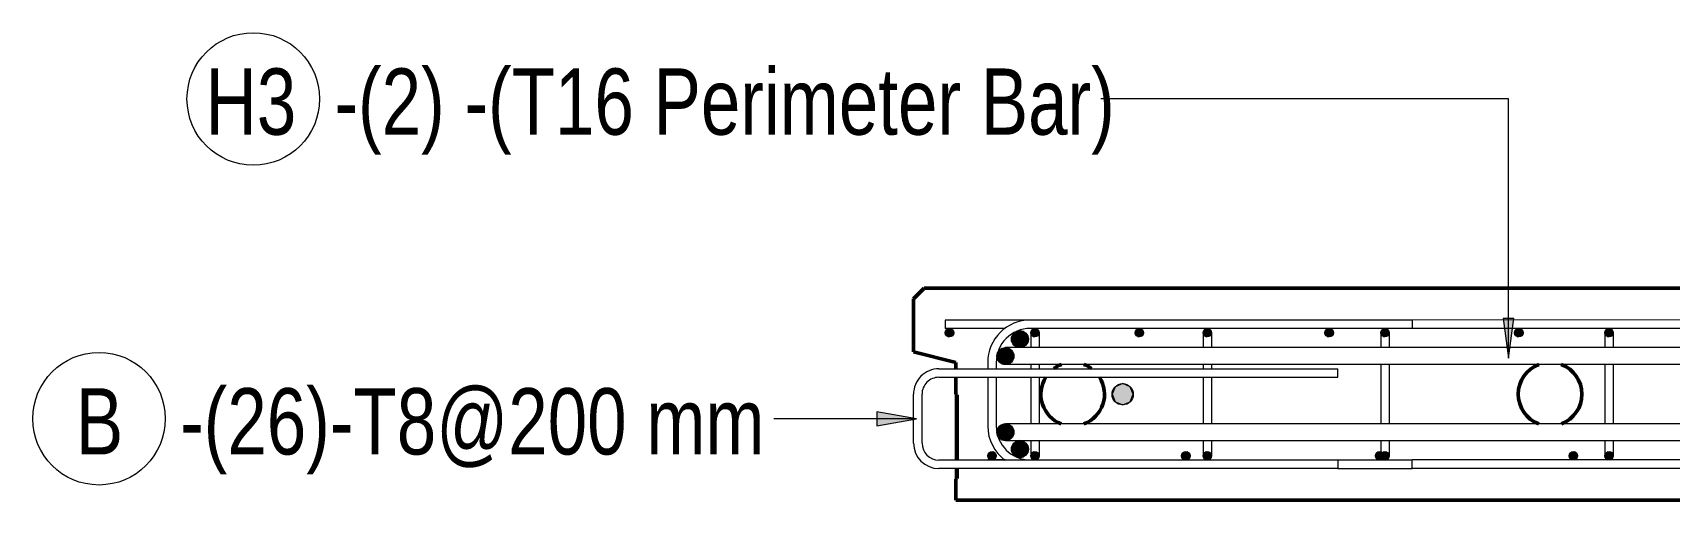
# Model space of a CAD drawing. Header units: millimetres. Extents: x -12508 to 11584, y -2169 to 13538.
# Drawn here: x 8499 to 10042, y 12914 to 13355 of the extents above; entities that cross this region are included whole.
import ezdxf

# ---------------------------------------------------------------- set-up
doc = ezdxf.new("R2010")
doc.units = ezdxf.units.MM
for name, color, linetype, lineweight in [('A-WALL', 113, 'Continuous', 25), ('S-RBAR', 171, 'Continuous', 18), ('S-RBAR-IDEN', 171, 'Continuous', 9)]:
    doc.layers.add(name, color=color, linetype=linetype, lineweight=lineweight)
doc.styles.add('Nirmala UI Semilight_2', font='NirmalaS.ttf', dxfattribs={"width": 0.8, "height": 62.5})

# ---------------------------------------------------------------- blocks, each defined once
blk = doc.blocks.new('M_Rebar Tag_rfa MARK - ARROW-794226-Elevation Top 3')
at = {"layer": 'S-RBAR-IDEN'}
blk.add_circle((-8253.6, 13174.2), 62.5, dxfattribs=at)
blk = doc.blocks.new('M_Rebar Tag_rfa Dimension - ARROW-793927-Elevation Top 3')
at = {"layer": 'S-RBAR-IDEN'}
blk.add_circle((-10653.3, 12990.6), 62.5, dxfattribs=at)

msp = doc.modelspace()

# ---------------------------------------------------------------- hatches: boundary and pattern name
at = {"layer": 'S-RBAR'}
h = msp.add_hatch(color=256, dxfattribs=at)
edge = h.paths.add_edge_path()
edge.add_arc((9363.28468, 13071.68983), 4, 0, 360)
for points in [[(9362.04866, 13067.88559), (9366.52078, 13069.33873), (9366.52072, 13074.04101), (9362.04857, 13075.49404), (9359.28468, 13071.68979)], [(9426.06795, 13058.48281), (9433.01009, 13058.48289), (9437.33838, 13063.91052), (9435.79353, 13070.67859), (9429.53885, 13073.6906), (9423.28423, 13070.67844), (9421.73954, 13063.91034)], [(9442.5101, 13067.88652), (9446.98221, 13069.33966), (9446.98216, 13074.04194), (9442.51001, 13075.49497), (9439.74612, 13071.69072)], [(9540.91894, 13067.88766), (9545.39106, 13069.3408), (9545.391, 13074.04308), (9540.91885, 13075.49611), (9538.15496, 13071.69186)], [(9604.98133, 13067.8884), (9609.45345, 13069.34154), (9609.45339, 13074.04382), (9604.98124, 13075.49685), (9602.21735, 13071.6926)], [(9719.78922, 13067.88973), (9724.26134, 13069.34287), (9724.26128, 13074.04515), (9719.78913, 13075.49818), (9717.02524, 13071.69393)], [(9772.45256, 13067.89034), (9776.92468, 13069.34348), (9776.92463, 13074.04576), (9772.45248, 13075.49879), (9769.68859, 13071.69453)], [(9898.6595, 13067.8918), (9903.13162, 13069.34494), (9903.13156, 13074.04722), (9898.65941, 13075.50025), (9895.89552, 13071.69599)], [(9983.6738, 13067.89278), (9988.14592, 13069.34592), (9988.14586, 13074.0482), (9983.67371, 13075.50124), (9980.90982, 13071.69698)], [(9412.44263, 13042.43234), (9419.38477, 13042.43242), (9423.71306, 13047.86005), (9422.16821, 13054.62812), (9415.91352, 13057.64013), (9409.6589, 13054.62798), (9408.11421, 13047.85987)], [(9526.47899, 13003.69172), (9533.55002, 13006.62073), (9536.47887, 13013.69184), (9533.54986, 13020.76287), (9526.47876, 13023.69172), (9519.40772, 13020.76271), (9516.47887, 13013.6916), (9519.40789, 13006.62057)], [(9412.44346, 12970.60232), (9419.3856, 12970.6024), (9423.71389, 12976.03004), (9422.16904, 12982.7981), (9415.91435, 12985.81011), (9409.65974, 12982.79796), (9408.11504, 12976.02985)], [(9404.52214, 12951.88608), (9407.28602, 12955.69034), (9404.52205, 12959.49453), (9400.04993, 12958.0414), (9400.04998, 12953.33912)], [(9426.06915, 12954.73268), (9433.01129, 12954.73277), (9437.33958, 12960.1604), (9435.79473, 12966.92847), (9429.54005, 12969.94048), (9423.28543, 12966.92832), (9421.74074, 12960.16022)], [(9442.51144, 12951.88652), (9446.98356, 12953.33966), (9446.9835, 12958.04194), (9442.51135, 12959.49497), (9439.74746, 12955.69072), (9441.12124, 12953.79992)], [(9587.1888, 12951.8882), (9589.95269, 12955.69245), (9587.18872, 12959.49665), (9582.7166, 12958.04351), (9582.71665, 12953.34123)], [(9604.98267, 12951.8884), (9609.45479, 12953.34154), (9609.45474, 12958.04382), (9604.98258, 12959.49685), (9602.2187, 12955.6926)], [(9769.85547, 12951.89031), (9772.61936, 12955.69457), (9769.85538, 12959.49876), (9765.38326, 12958.04563), (9765.38332, 12953.34334)], [(9772.45391, 12951.89034), (9776.92603, 12953.34348), (9776.92597, 12958.04576), (9772.45382, 12959.49879), (9769.68993, 12955.69453)], [(9952.52214, 12951.89242), (9955.28602, 12955.69668), (9952.52205, 12959.50088), (9948.04993, 12958.04774), (9948.04998, 12953.34546), (9951.50316, 12952.2235)], [(9983.67514, 12951.89278), (9988.14726, 12953.34592), (9988.14721, 12958.0482), (9983.67505, 12959.50124), (9980.91116, 12955.69698)]]:
    msp.add_hatch(color=256, dxfattribs=at).paths.add_polyline_path(points)
h = msp.add_hatch(color=256, dxfattribs=at)
edge = h.paths.add_edge_path()
edge.add_arc((9429.53894, 13065.6906), 8, 0, 360)
h = msp.add_hatch(color=256, dxfattribs=at)
edge = h.paths.add_edge_path()
edge.add_arc((9443.74612, 13071.69076), 4, 0, 360)
h = msp.add_hatch(color=256, dxfattribs=at)
edge = h.paths.add_edge_path()
edge.add_arc((9542.15496, 13071.6919), 4, 0, 360)
h = msp.add_hatch(color=256, dxfattribs=at)
edge = h.paths.add_edge_path()
edge.add_arc((9606.21735, 13071.69264), 4, 0, 360)
h = msp.add_hatch(color=256, dxfattribs=at)
edge = h.paths.add_edge_path()
edge.add_arc((9721.02524, 13071.69397), 4, 0, 360)
h = msp.add_hatch(color=256, dxfattribs=at)
edge = h.paths.add_edge_path()
edge.add_arc((9773.68859, 13071.69458), 4, 0, 360)
h = msp.add_hatch(color=256, dxfattribs=at)
edge = h.paths.add_edge_path()
edge.add_arc((9899.89552, 13071.69604), 4, 0, 360)
h = msp.add_hatch(color=256, dxfattribs=at)
edge = h.paths.add_edge_path()
edge.add_arc((9984.90982, 13071.69702), 4, 0, 360)
h = msp.add_hatch(color=256, dxfattribs=at)
edge = h.paths.add_edge_path()
edge.add_arc((9415.91361, 13049.64013), 8, 0, 360)
h = msp.add_hatch(color=256, dxfattribs=at)
edge = h.paths.add_edge_path()
edge.add_arc((9526.47887, 13013.69172), 10, 0, 360)
h = msp.add_hatch(color=256, dxfattribs=at)
edge = h.paths.add_edge_path()
edge.add_arc((9415.91444, 12977.81011), 8, 0, 360)
h = msp.add_hatch(color=256, dxfattribs=at)
edge = h.paths.add_edge_path()
edge.add_arc((9403.28602, 12955.69029), 4, 0, 360)
h = msp.add_hatch(color=256, dxfattribs=at)
edge = h.paths.add_edge_path()
edge.add_arc((9429.54014, 12961.94048), 8, 0, 360)
h = msp.add_hatch(color=256, dxfattribs=at)
edge = h.paths.add_edge_path()
edge.add_arc((9443.74746, 12955.69076), 4, 0, 360)
h = msp.add_hatch(color=256, dxfattribs=at)
edge = h.paths.add_edge_path()
edge.add_arc((9585.95269, 12955.69241), 4, 0, 360)
h = msp.add_hatch(color=256, dxfattribs=at)
edge = h.paths.add_edge_path()
edge.add_arc((9606.2187, 12955.69264), 4, 0, 360)
h = msp.add_hatch(color=256, dxfattribs=at)
edge = h.paths.add_edge_path()
edge.add_arc((9768.61936, 12955.69452), 4, 0, 360)
h = msp.add_hatch(color=256, dxfattribs=at)
edge = h.paths.add_edge_path()
edge.add_arc((9773.68993, 12955.69458), 4, 0, 360)
h = msp.add_hatch(color=256, dxfattribs=at)
edge = h.paths.add_edge_path()
edge.add_arc((9951.28602, 12955.69664), 4, 0, 360)
h = msp.add_hatch(color=256, dxfattribs=at)
edge = h.paths.add_edge_path()
edge.add_arc((9984.91116, 12955.69702), 4, 0, 360)
at = {"layer": 'S-RBAR-IDEN'}
for points in [[(9890.06677, 13047.70624), (9895.00374, 13085.20624), (9885.1298, 13085.20624)], [(9332.09853, 12990.5845), (9294.59853, 12997.19676), (9294.59853, 12983.97224)]]:
    msp.add_hatch(color=256, dxfattribs=at).paths.add_polyline_path(points)

# ---------------------------------------------------------------- linework, layer by layer
at = {"layer": 'A-WALL', "lineweight": 50}
for p, q in [((9339.30279, 13113.68955), (9329.30033, 13103.68686)), ((10819.29763, 13113.70668), (9339.30279, 13113.68955)), ((9329.30033, 13103.68686), (9329.30091, 13053.68944)), ((9329.30091, 13053.68944), (9369.30102, 13043.6899)), ((9369.30102, 13043.6899), (9369.30109, 13037.68975)), ((9369.30118, 13029.68872), (9369.30137, 13013.6899)), ((9369.30137, 13013.6899), (9370.37586, 13013.26012)), ((9370.37586, 13013.26012), (9370.37738, 12951.56123)), ((9370.37758, 12943.5602), (9370.37781, 12934.12012)), ((9370.37781, 12934.12012), (9369.3023, 12933.6899)), ((9369.3023, 12933.6899), (9369.30253, 12913.6899)), ((10569.28659, 12913.70379), (9369.30253, 12913.6899))]:
    msp.add_line(p, q, dxfattribs=at)
at = {"layer": 'A-WALL'}
for p, q in [((9369.30209, 12951.562), (9369.30137, 13013.63663)), ((9370.53239, 13013.19751), (9370.37586, 13013.26012)), ((9369.30229, 12933.74474), (9369.30218, 12943.56097)), ((9370.53239, 12934.18196), (9370.37781, 12934.12012))]:
    msp.add_line(p, q, dxfattribs=at)
at = {"layer": 'A-WALL', "lineweight": 50}
for centre, start, end in [((9479.30137, 13013.69117), 110.46523365, 126.00066301), ((9479.30137, 13013.69117), 54.00066301, 69.31914441), ((9929.30137, 13013.69638), 110.46523908, 249.01359372), ((9929.30137, 13013.69638), 290.74606995, 69.31914452), ((9479.30137, 13013.69117), 147.51914989, 249.01358691), ((9479.30137, 13013.69117), 290.74606985, 32.48217613)]:
    msp.add_arc(centre, 30, start, end, dxfattribs=at)
at = {"layer": 'S-RBAR'}
for p, q in [((9439.28455, 13083.69071), (9359.28454, 13083.68979)), ((9359.28454, 13083.68979), (9359.28464, 13075.68979)), ((9799.28464, 13083.69483), (9439.28464, 13083.69066)), ((10593.28338, 13083.70406), (9799.28455, 13083.69488)), ((9799.28464, 13083.69483), (9799.28473, 13075.69483)), ((9415.84281, 13075.69044), (9359.28464, 13075.68979)), ((9362.04857, 13075.49404), (9359.28468, 13071.68979)), ((9359.28468, 13071.68979), (9362.04866, 13067.88559)), ((9366.52072, 13074.04101), (9362.04857, 13075.49404)), ((9362.04866, 13067.88559), (9366.52078, 13069.33873)), ((9366.52078, 13069.33873), (9366.52072, 13074.04101)), ((9423.28423, 13070.67844), (9421.73954, 13063.91034)), ((9429.53885, 13073.6906), (9423.28423, 13070.67844)), ((9435.79353, 13070.67859), (9429.53885, 13073.6906)), ((9437.33838, 13063.91052), (9435.79353, 13070.67859)), ((9799.28473, 13075.69483), (9439.28473, 13075.69066)), ((9442.51001, 13075.49497), (9439.74612, 13071.69072)), ((9439.74612, 13071.69072), (9439.74628, 13057.82781)), ((9439.74612, 13071.69072), (9442.5101, 13067.88652)), ((9446.98216, 13074.04194), (9442.51001, 13075.49497)), ((9442.5101, 13067.88652), (9446.98221, 13069.33966)), ((9446.98221, 13069.33966), (9446.98216, 13074.04194)), ((9447.74612, 13071.69081), (9447.74628, 13057.82788)), ((9540.91885, 13075.49611), (9538.15496, 13071.69186)), ((9538.15496, 13071.69186), (9540.91894, 13067.88766)), ((9545.391, 13074.04308), (9540.91885, 13075.49611)), ((9540.91894, 13067.88766), (9545.39106, 13069.3408)), ((9545.39106, 13069.3408), (9545.391, 13074.04308)), ((9604.98124, 13075.49685), (9602.21735, 13071.6926)), ((9602.21735, 13071.6926), (9602.21751, 13057.82964)), ((9602.21735, 13071.6926), (9604.98133, 13067.8884)), ((9609.45339, 13074.04382), (9604.98124, 13075.49685)), ((9604.98133, 13067.8884), (9609.45345, 13069.34154)), ((9609.45345, 13069.34154), (9609.45339, 13074.04382)), ((9610.21735, 13071.69269), (9610.21751, 13057.82973)), ((9719.78913, 13075.49818), (9717.02524, 13071.69393)), ((9717.02524, 13071.69393), (9719.78922, 13067.88973)), ((9724.26128, 13074.04515), (9719.78913, 13075.49818)), ((9719.78922, 13067.88973), (9724.26134, 13069.34287)), ((9724.26134, 13069.34287), (9724.26128, 13074.04515)), ((9772.45248, 13075.49879), (9769.68859, 13071.69453)), ((9769.68859, 13071.69453), (9769.68875, 13057.83158)), ((9769.68859, 13071.69453), (9772.45256, 13067.89034)), ((9776.92463, 13074.04576), (9772.45248, 13075.49879)), ((9772.45256, 13067.89034), (9776.92468, 13069.34348)), ((9776.92468, 13069.34348), (9776.92463, 13074.04576)), ((9777.68859, 13071.69463), (9777.68875, 13057.83167)), ((10575.56773, 13075.70386), (9799.28465, 13075.69488)), ((9898.65941, 13075.50025), (9895.89552, 13071.69599)), ((9895.89552, 13071.69599), (9898.6595, 13067.8918)), ((9903.13156, 13074.04722), (9898.65941, 13075.50025)), ((9898.6595, 13067.8918), (9903.13162, 13069.34494)), ((9903.13162, 13069.34494), (9903.13156, 13074.04722)), ((9983.67371, 13075.50124), (9980.90982, 13071.69698)), ((9980.90982, 13071.69698), (9980.90998, 13057.83402)), ((9980.90982, 13071.69698), (9983.6738, 13067.89278)), ((9988.14586, 13074.0482), (9983.67371, 13075.50124)), ((9983.6738, 13067.89278), (9988.14592, 13069.34592)), ((9988.14592, 13069.34592), (9988.14586, 13074.0482)), ((9988.90982, 13071.69707), (9988.90998, 13057.83411)), ((9409.6589, 13054.62798), (9408.11421, 13047.85987)), ((9415.91352, 13057.64013), (9409.6589, 13054.62798)), ((9471.4141, 13057.64077), (9415.91352, 13057.64013)), ((9422.16821, 13054.62812), (9415.91352, 13057.64013)), ((9421.73954, 13063.91034), (9426.06795, 13058.48281)), ((9423.71306, 13047.86005), (9422.16821, 13054.62812)), ((9426.06795, 13058.48281), (9433.01009, 13058.48289)), ((9433.01009, 13058.48289), (9437.33838, 13063.91052)), ((10569.28206, 13057.65348), (9471.41352, 13057.64077)), ((9353.30109, 13037.68972), (9729.30109, 13037.69407)), ((9399.2851, 13043.6902), (9399.28517, 13037.69068)), ((9407.2851, 13043.69029), (9407.28517, 13037.69077)), ((9408.11421, 13047.85987), (9412.44263, 13042.43234)), ((9412.44263, 13042.43234), (9419.38477, 13042.43242)), ((9471.41429, 13041.64077), (9415.91371, 13041.64013)), ((9419.38477, 13042.43242), (9423.71306, 13047.86005)), ((9439.74647, 13041.68087), (9439.74651, 13037.71388)), ((9447.74647, 13041.68094), (9447.74651, 13037.71397)), ((10569.28225, 13041.65348), (9471.41371, 13041.64077)), ((9602.2177, 13041.6827), (9602.21775, 13037.71576)), ((9610.2177, 13041.68279), (9610.21775, 13037.71585)), ((9729.30118, 13029.69407), (9729.30109, 13037.69407)), ((9769.68894, 13041.68464), (9769.689, 13035.69435)), ((9769.689, 13035.69453), (9769.68951, 12991.69453)), ((9777.68894, 13041.68473), (9777.689, 13035.69444)), ((9777.689, 13035.69463), (9777.68951, 12991.69463)), ((9980.91017, 13041.68708), (9980.91024, 13035.69679)), ((9980.91024, 13035.69698), (9980.91075, 12991.69698)), ((9988.91017, 13041.68718), (9988.91024, 13035.69688)), ((9988.91024, 13035.69707), (9988.91075, 12991.69707)), ((9353.30118, 13029.68972), (9729.30118, 13029.69407)), ((9399.28526, 13029.69068), (9399.2858, 12983.6902)), ((9407.28526, 13029.69077), (9407.2858, 12983.69029)), ((9439.74661, 13029.69106), (9439.74705, 12991.69072)), ((9447.74661, 13029.69116), (9447.74705, 12991.69081)), ((9519.40772, 13020.76271), (9516.47887, 13013.6916)), ((9526.47876, 13023.69172), (9519.40772, 13020.76271)), ((9533.54986, 13020.76287), (9526.47876, 13023.69172)), ((9536.47887, 13013.69184), (9533.54986, 13020.76287)), ((9602.21784, 13029.69294), (9602.21828, 12991.6926)), ((9610.21784, 13029.69304), (9610.21828, 12991.69269)), ((9329.3019, 12967.5609), (9329.30137, 13013.68944)), ((9337.3019, 12967.56099), (9337.30137, 13013.68953)), ((9516.47887, 13013.6916), (9519.40789, 13006.62057)), ((9519.40789, 13006.62057), (9526.47899, 13003.69172)), ((9526.47899, 13003.69172), (9533.55002, 13006.62073)), ((9533.55002, 13006.62073), (9536.47887, 13013.69184)), ((9439.74705, 12991.69053), (9439.74711, 12985.76965)), ((9447.74705, 12991.69043), (9447.74711, 12985.76972)), ((9602.21828, 12991.69241), (9602.21835, 12985.77148)), ((9610.21828, 12991.69231), (9610.21835, 12985.77157)), ((9769.68951, 12991.69435), (9769.68958, 12985.77341)), ((9777.68951, 12991.69425), (9777.68958, 12985.77351)), ((9980.91075, 12991.69679), (9980.91082, 12985.77586)), ((9988.91075, 12991.69669), (9988.91082, 12985.77595)), ((9409.65974, 12982.79796), (9408.11504, 12976.02985)), ((9408.11504, 12976.02985), (9412.44346, 12970.60232)), ((9415.91435, 12985.81011), (9409.65974, 12982.79796)), ((9471.41493, 12985.81075), (9415.91435, 12985.81011)), ((9422.16904, 12982.7981), (9415.91435, 12985.81011)), ((9419.3856, 12970.6024), (9423.71389, 12976.03004)), ((9423.71389, 12976.03004), (9422.16904, 12982.7981)), ((10569.28289, 12985.82346), (9471.41435, 12985.81075)), ((9404.52205, 12959.49453), (9400.04993, 12958.0414)), ((9400.04993, 12958.0414), (9400.04998, 12953.33912)), ((9407.28602, 12955.69034), (9404.52205, 12959.49453)), ((9412.44346, 12970.60232), (9419.3856, 12970.6024)), ((9471.41512, 12969.81075), (9415.91454, 12969.81011)), ((9423.28543, 12966.92832), (9421.74074, 12960.16022)), ((9421.74074, 12960.16022), (9426.06915, 12954.73268)), ((9429.54005, 12969.94048), (9423.28543, 12966.92832)), ((9435.79473, 12966.92847), (9429.54005, 12969.94048)), ((9433.01129, 12954.73277), (9437.33958, 12960.1604)), ((9437.33958, 12960.1604), (9435.79473, 12966.92847)), ((9439.7473, 12969.62273), (9439.74746, 12955.69072)), ((9442.51135, 12959.49497), (9439.74746, 12955.69072)), ((9446.9835, 12958.04194), (9442.51135, 12959.49497)), ((9446.98356, 12953.33966), (9446.9835, 12958.04194)), ((9447.7473, 12969.6228), (9447.74746, 12955.69081)), ((10569.28308, 12969.82346), (9471.41454, 12969.81075)), ((9587.18872, 12959.49665), (9582.7166, 12958.04351)), ((9582.7166, 12958.04351), (9582.71665, 12953.34123)), ((9589.95269, 12955.69245), (9587.18872, 12959.49665)), ((9602.21853, 12969.62456), (9602.2187, 12955.6926)), ((9604.98258, 12959.49685), (9602.2187, 12955.6926)), ((9609.45474, 12958.04382), (9604.98258, 12959.49685)), ((9609.45479, 12953.34154), (9609.45474, 12958.04382)), ((9610.21853, 12969.62465), (9610.2187, 12955.69269)), ((9769.85538, 12959.49876), (9765.38326, 12958.04563)), ((9765.38326, 12958.04563), (9765.38332, 12953.34334)), ((9769.68977, 12969.62649), (9769.68993, 12955.69453)), ((9772.45382, 12959.49879), (9769.68993, 12955.69453)), ((9772.61936, 12955.69457), (9769.85538, 12959.49876)), ((9776.92597, 12958.04576), (9772.45382, 12959.49879)), ((9776.92603, 12953.34348), (9776.92597, 12958.04576)), ((9777.68977, 12969.62658), (9777.68993, 12955.69463)), ((9952.52205, 12959.50088), (9948.04993, 12958.04774)), ((9948.04993, 12958.04774), (9948.04998, 12953.34546)), ((9955.28602, 12955.69668), (9952.52205, 12959.50088)), ((9980.911, 12969.62894), (9980.91116, 12955.69698)), ((9983.67505, 12959.50124), (9980.91116, 12955.69698)), ((9988.14721, 12958.0482), (9983.67505, 12959.50124)), ((9988.14726, 12953.34592), (9988.14721, 12958.0482)), ((9988.911, 12969.62903), (9988.91116, 12955.69707)), ((9729.30209, 12951.56553), (9353.30209, 12951.56118)), ((9729.30218, 12943.56553), (9353.30218, 12943.56118)), ((9415.84424, 12951.69044), (9399.28607, 12951.69025)), ((9400.04998, 12953.33912), (9404.52214, 12951.88608)), ((9404.52214, 12951.88608), (9407.28602, 12955.69034)), ((9426.06915, 12954.73268), (9433.01129, 12954.73277)), ((9439.28617, 12951.69066), (9799.28617, 12951.69483)), ((9439.74746, 12955.69072), (9441.12124, 12953.79992)), ((9441.12124, 12953.79992), (9442.51144, 12951.88652)), ((9442.51144, 12951.88652), (9446.98356, 12953.33966)), ((9582.71665, 12953.34123), (9587.1888, 12951.8882)), ((9587.1888, 12951.8882), (9589.95269, 12955.69245)), ((9602.2187, 12955.6926), (9604.98267, 12951.8884)), ((9604.98267, 12951.8884), (9609.45479, 12953.34154)), ((9729.30132, 12943.69402), (9799.28626, 12943.69483)), ((9729.30209, 12951.56553), (9729.30218, 12943.56553)), ((9765.38332, 12953.34334), (9769.85547, 12951.89031)), ((9769.68993, 12955.69453), (9772.45391, 12951.89034)), ((9769.85547, 12951.89031), (9772.61936, 12955.69457)), ((9772.45391, 12951.89034), (9776.92603, 12953.34348)), ((10569.28493, 12951.70379), (9799.2861, 12951.69488)), ((9799.28626, 12943.69483), (9799.28617, 12951.69483)), ((10433.30129, 12943.70221), (9799.28619, 12943.69488)), ((9948.04998, 12953.34546), (9951.50316, 12952.2235)), ((9951.50316, 12952.2235), (9952.52214, 12951.89242)), ((9952.52214, 12951.89242), (9955.28602, 12955.69668)), ((9980.91116, 12955.69698), (9983.67514, 12951.89278)), ((9983.67514, 12951.89278), (9988.14726, 12953.34592))]:
    msp.add_line(p, q, dxfattribs=at)
for centre, radius in [((9363.28468, 13071.68983), 4), ((9429.53894, 13065.6906), 8), ((9443.74612, 13071.69076), 4), ((9542.15496, 13071.6919), 4), ((9606.21735, 13071.69264), 4), ((9721.02524, 13071.69397), 4), ((9773.68859, 13071.69458), 4), ((9899.89552, 13071.69604), 4), ((9984.90982, 13071.69702), 4), ((9415.91361, 13049.64013), 8), ((9526.47887, 13013.69172), 10), ((9415.91444, 12977.81011), 8), ((9403.28602, 12955.69029), 4), ((9429.54014, 12961.94048), 8), ((9443.74746, 12955.69076), 4), ((9585.95269, 12955.69241), 4), ((9606.2187, 12955.69264), 4), ((9768.61936, 12955.69452), 4), ((9773.68993, 12955.69458), 4), ((9951.28602, 12955.69664), 4), ((9984.91116, 12955.69702), 4)]:
    msp.add_circle(centre, radius, dxfattribs=at)
for centre, radius, start, end in [((9439.2851, 13043.69066), 40, 90.00066301, 180.00066301), ((9439.2851, 13043.69066), 32, 90.00066301, 180.00066301), ((9353.30137, 13013.68972), 24, 90.00066301, 180.00066301), ((9353.30137, 13013.68972), 16, 90.00066301, 180.00066301), ((9439.2858, 12983.69066), 40, 180.00066301, 234.07083949), ((9439.2858, 12983.69066), 32, 180.00066301, 270.00066301), ((9353.3019, 12967.56118), 24, 180.00066301, 270.00066301), ((9353.3019, 12967.56118), 16, 180.00066301, 270.00066301), ((9443.74746, 12955.69076), 4, 180.00066301, 269.92107577), ((9443.74746, 12955.69076), 4, 270.08025025, 0.00066301), ((9606.2187, 12955.69264), 4, 180.00066301, 269.92107577), ((9606.2187, 12955.69264), 4, 270.08025025, 0.00066301), ((9773.68993, 12955.69458), 4, 180.00066301, 269.92107577), ((9773.68993, 12955.69458), 4, 270.08025025, 0.00066301), ((9984.91116, 12955.69702), 4, 180.00066301, 269.92107577), ((9984.91116, 12955.69702), 4, 270.08025025, 0.00066301)]:
    msp.add_arc(centre, radius, start, end, dxfattribs=at)
at = {"layer": 'S-RBAR-IDEN'}
for p, q in [((9890.06677, 13292.10767), (9505.83623, 13292.10767)), ((9890.06677, 13047.70624), (9890.06677, 13292.10767)), ((9895.00374, 13085.20624), (9885.1298, 13085.20624)), ((9885.1298, 13085.20624), (9890.06677, 13047.70624)), ((9890.06677, 13047.70624), (9895.00374, 13085.20624)), ((9332.09853, 12990.5845), (9197.59008, 12990.5845)), ((9332.09853, 12990.5845), (9294.59853, 12997.19676)), ((9294.59853, 12997.19676), (9294.59853, 12983.97224)), ((9294.59853, 12983.97224), (9332.09853, 12990.5845))]:
    msp.add_line(p, q, dxfattribs=at)

# ---------------------------------------------------------------- block references
for name, p in [('M_Rebar Tag_rfa MARK - ARROW-794226-Elevation Top 3', (16960.61831, 117.9453)), ('M_Rebar Tag_rfa Dimension - ARROW-793927-Elevation Top 3', (19214.88246, 0))]:
    msp.add_blockref(name, p, dxfattribs=at)

# ---------------------------------------------------------------- texts
at = {"layer": 'S-RBAR-IDEN', "char_height": 62.5, "attachment_point": 1, "style": 'Nirmala UI Semilight_2'}
for s, insert, width in [('H3', (8662.07341, 13320.90885), 104.219375), ('-(2) -(T16 Perimeter Bar)', (8783.43623, 13320.90885), 873.839375), ('B', (8539.82726, 13019.38569), 48.10125), ('-(26)-T8@200 mm', (8637.99008, 13019.38569), 676.62425)]:
    msp.add_mtext(s, dxfattribs=dict(at, insert=insert, width=width))

doc.saveas('drawing.dxf')
